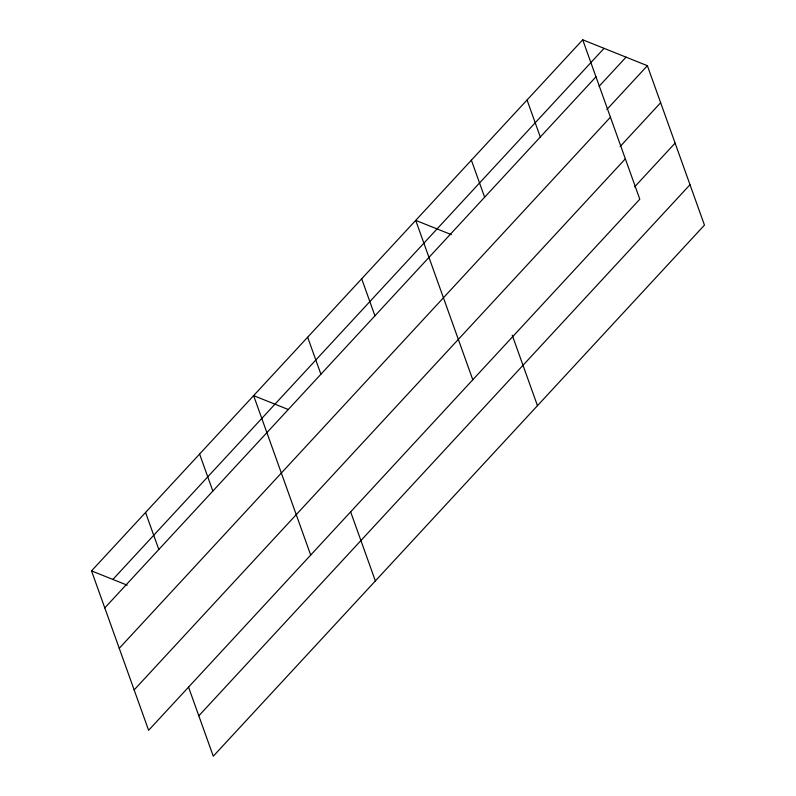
<?xml version="1.0" encoding="UTF-8"?>
<svg xmlns="http://www.w3.org/2000/svg" width="796" height="796" viewBox="0 0 796 796"><rect width="100%" height="100%" fill="white"/><g stroke="black" fill="none" stroke-linecap="round" stroke-linejoin="round"><path stroke-width="1.19" d="M582.722 39.8L639.795 199.209L148.613 730.3L91.53 570.891L582.722 39.8L647.387 65.7L704.47 225.109L213.278 756.2L188.473 686.918M112.873 579.438L604.065 48.347M104.783 607.915L595.975 76.824M599.06 86.336L626.044 57.153M606.9 109.47L647.387 65.7M119.251 648.302L610.433 117.211M620.164 146.494L660.65 102.714M134.146 689.913L625.338 158.822M634.621 186.881L675.107 143.111M198.821 715.813L690.003 184.722M451.352 234.641L415.711 220.373L472.794 379.782M288.162 409.462L253.626 395.632L310.699 555.041M91.53 570.891L127.171 585.159M527.052 99.988L540.305 137.011M471.381 160.185L484.635 197.199M512.246 335.235L537.459 405.681M361.683 278.789L374.936 315.813M307.654 337.215L320.907 374.229M350.568 511.649L375.374 580.941M199.597 454.048L212.85 491.072M145.559 512.475L158.822 549.489"/></g></svg>
